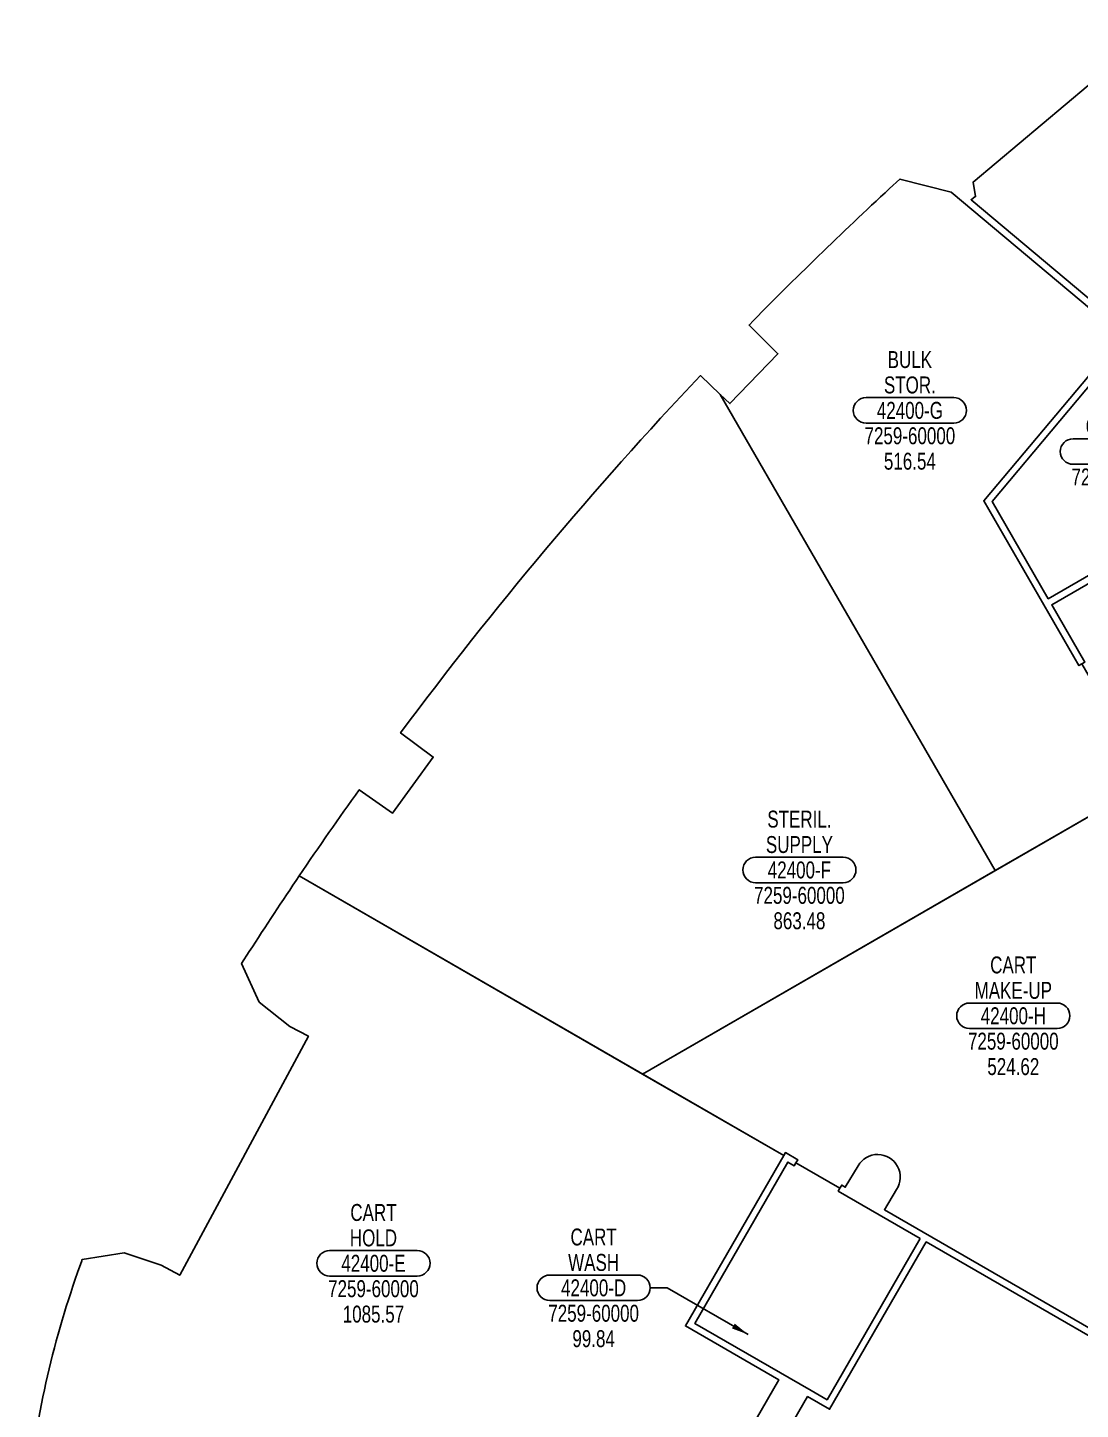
# Model space of a CAD drawing. Extents: x -1896 to 1625, y 4914 to 7322.
# Drawn here: x -1768 to -1023, y 5718 to 6697 of the extents above; entities that cross this region are included whole.
import ezdxf
from ezdxf.enums import TextEntityAlignment as Align

# ---------------------------------------------------------------- set-up
doc = ezdxf.new("R2010")
doc.units = 0
doc.header["$LTSCALE"] = 48
doc.header["$MEASUREMENT"] = 0
doc.layers.get('0').update_dxf_attribs({"linetype": 'CONTINUOUS'})
for name, color, linetype in [('AREA', 3, 'CONTINUOUS'), ('AREA2', 1, 'CONTINUOUS'), ('COSTC', 6, 'CONTINUOUS'), ('PLINE2', 5, 'CONTINUOUS'), ('ROOMNA', 4, 'CONTINUOUS'), ('ROOMNO', 4, 'CONTINUOUS'), ('ROOMOV', 4, 'CONTINUOUS')]:
    doc.layers.add(name, color=color, linetype=linetype)
doc.dimstyles.get("Standard").update_dxf_attribs({"dimtxt": 0.18, "dimasz": 12, "dimexe": 0.18, "dimexo": 0.0625, "dimgap": 0.09, "dimtad": 0, "dimtih": 1, "dimtoh": 1, "dimdec": 4, "dimzin": 0, "dimtxsty": 'STANDARD', "dimcen": 0.09, "dimazin": 3, "dimtfac": 1, "dimtdec": 4, "dimtofl": 0, "dimtmove": 0, "dimatfit": 3, "dimtolj": 1, "dimtzin": 0})

# ---------------------------------------------------------------- blocks, each defined once
blk = doc.blocks.new('ROOM')
at = {"layer": 'ROOMOV'}
for p, q in [((-31.04, 9.04), (31.04, 9.04)), ((31.04, -9.04), (-31.04, -9.04))]:
    blk.add_line(p, q, dxfattribs=at)
for centre, start, end in [((-31.04, 0), 90, 270), ((31.04, 0), 270, 90)]:
    blk.add_arc(centre, 9.04, start, end, dxfattribs=at)
at = {"width": 0.75, "flags": 1}
for tag, p in [('FLFIN', (-60, -36)), ('ICRA', (60, -36)), ('FLTYPE', (-60, -48)), ('USER1', (60, -48)), ('FLCOND', (-60, -60)), ('USER2', (60, -60)), ('WLFIN', (-60, -72)), ('SITE', (-24, -72)), ('UCODE', (24, -72)), ('USER3', (60, -72)), ('WLTYPE', (-60, -84)), ('BLDG', (-24, -84)), ('UDESC', (24, -84)), ('USER4', (60, -84)), ('WLCOND', (-60, -96)), ('FLR', (-24, -96)), ('FCODE', (24, -96)), ('USER5', (60, -96)), ('CLFIN', (-60, -108)), ('COSTCD', (-24, -108)), ('FDESC', (24, -108)), ('USER6', (60, -108)), ('CLTYPE', (-60, -120)), ('DEPTD', (-24, -120)), ('DIVISION', (24, -120)), ('USER7', (60, -120)), ('CLCOND', (-60, -132)), ('RDES', (-24, -132)), ('CONTACT', (24, -132)), ('USER8', (60, -132)), ('CLHT', (-60, -144)), ('CHDATE', (-24, -144)), ('OCCUP', (24, -144)), ('BLOCK', (60, -144)), ('BASE', (-60, -156)), ('CBACK', (-24, -156)), ('PRCONTACT', (24, -156)), ('BLOCK2', (60, -156))]:
    blk.add_attdef(tag, text='', height=6, dxfattribs=at).set_placement(p, align=Align.MIDDLE_CENTER)
at = {"layer": 'AREA', "width": 0.75}
blk.add_attdef('AREA', text='', height=12, dxfattribs=at).set_placement((0, -36), align=Align.MIDDLE_CENTER)
at = {"layer": 'AREA2', "width": 0.75}
blk.add_attdef('AREA2', text='', height=12, dxfattribs=at).set_placement((0, -36), align=Align.MIDDLE_CENTER)
at = {"layer": 'COSTC', "width": 0.75}
blk.add_attdef('COSTC', text='', height=12, dxfattribs=at).set_placement((0, -18), align=Align.MIDDLE_CENTER)
at = {"layer": 'ROOMNA', "width": 0.75}
for tag, p in [('RMNAA', (0, 54)), ('RMNAB', (0, 36)), ('RMNAC', (0, 18))]:
    blk.add_attdef(tag, text='', height=12, dxfattribs=at).set_placement(p, align=Align.MIDDLE_CENTER)
at = {"layer": 'ROOMNO', "width": 0.75}
blk.add_attdef('RMNU', text='', height=12, dxfattribs=at).set_placement((0, 0), align=Align.MIDDLE_CENTER)

msp = doc.modelspace()

# ---------------------------------------------------------------- linework, layer by layer
at = {"layer": 'PLINE2', "color": 6}
for points in [[(-930.2, 6432.78), (-1099.85, 6575.13), (-1099.92, 6575.22), (-1097.15, 6577.55), (-1097.09, 6577.48), (-1096.9, 6577.64), (-1096.76, 6577.48), (-1098.58, 6587.82), (-968.22, 6697.21)], [(-660.64, 5609.92), (-756.41, 5775.78), (-754.29, 5777), (-778.29, 5818.57), (-780.41, 5817.35), (-836.95, 5915.29), (-852.75, 5906.17), (-853.97, 5908.28), (-931.92, 5863.28), (-930.7, 5861.17), (-951.96, 5848.9), (-940.98, 5829.89), (-983.17, 5756.81), (-919.8, 5720.22), (-922.23, 5716), (-1131.7, 5836.94), (-1200.14, 5718.4), (-1215.73, 5727.4), (-1368.8, 5462.28)]]:
    msp.add_lwpolyline(points, dxfattribs=at)
for points in [[(-975.51, 6162.02), (-987.56, 6182.9), (-985.45, 6184.12), (-1021.45, 6246.47), (-1023.56, 6245.25), (-1090.93, 6361.94), (-992.77, 6478.92), (-1113.99, 6580.64), (-1150.33, 6589.95), (-1157.71, 6583.15, 0.012423), (-1257.2, 6486.52), (-1236.74, 6466.16), (-1270.81, 6430.8), (-1277.75, 6437.4), (-1082.95, 6099.99)], [(-1277.75, 6437.4), (-1291.71, 6450.68, 0.02962), (-1504.13, 6197.52), (-1480.92, 6180.4), (-1509.83, 6140.7), (-1533.44, 6157.32, 0.006664), (-1575.93, 6096.23), (-1332.7, 5955.8), (-1082.95, 6099.99)], [(-1232.68, 5898.05), (-1575.93, 6096.23, 0.005756), (-1611.31, 6042.58), (-1616.72, 6034.12), (-1604.36, 6006.82), (-1582.61, 5989.65), (-1569.47, 5982.58), (-1660.58, 5813.32), (-1673.72, 5820.39), (-1700.02, 5829.09), (-1729.71, 5824.36, 0.0003), (-1729.99, 5823.59), (-1732.91, 5815.29), (-1732.91, 5815.29, 0.059928), (-1768.34, 5656.89), (-1685.5, 5650.41), (-1684.78, 5648.23), (-1321.02, 5619.79, -0.270871), (-1304.87, 5620.01), (-1236.08, 5739.15), (-1302.33, 5777.4)]]:
    msp.add_lwpolyline(points, format="xyb", close=True, dxfattribs=at)
for points in [[(-887.52, 6383.63), (-889.72, 6387.44), (-887.61, 6388.65), (-905.61, 6419.83), (-907.72, 6418.61), (-917.04, 6434.75), (-930.72, 6426.85), (-989.03, 6475.79), (-1085, 6361.42), (-1045.25, 6292.57)], [(-828.22, 6274.9), (-823.51, 6277.62), (-859.51, 6339.97), (-864.22, 6337.26), (-872.32, 6351.29), (-887.69, 6377.91), (-1042.81, 6288.34), (-1019.34, 6247.69), (-1021.45, 6246.47), (-985.45, 6184.12), (-983.34, 6185.34), (-972.51, 6166.57), (-817.38, 6256.13)], [(-1135.93, 5839.38), (-1194.06, 5872.94), (-1192.84, 5875.05), (-1224.02, 5893.05), (-1225.23, 5890.94), (-1229.67, 5893.5), (-1295.67, 5779.19), (-1213.29, 5731.62), (-1201.93, 5725.06)]]:
    msp.add_lwpolyline(points, close=True, dxfattribs=at)
msp.add_lwpolyline([(-975.51, 6162.02), (-1332.7, 5955.8), (-1232.68, 5898.05), (-1231.46, 5900.16), (-1222.8, 5895.16), (-1224.02, 5893.05), (-1192.84, 5875.05), (-1191.62, 5877.16), (-1189.07, 5875.69), (-1180.03, 5890.79, -1.031684), (-1152.74, 5874.12), (-1161.37, 5859.69), (-987.39, 5759.25)], format="xyb", dxfattribs=at)

# ---------------------------------------------------------------- block references
at = {"layer": 'ROOMNO'}
ref = msp.add_blockref('ROOM', (-1143.3, 6426.05), dxfattribs=at)
ref.add_attrib('RMNU', '42400-G', dxfattribs={"height": 12, "width": 0.75}).set_placement((-1143.3, 6426.05), align=Align.MIDDLE_CENTER)
ref.add_attrib('RMNAB', 'BULK', dxfattribs={"layer": 'ROOMNA', "height": 12, "width": 0.75}).set_placement((-1143.3, 6462.05), align=Align.MIDDLE_CENTER)
ref.add_attrib('RMNAC', 'STOR.', dxfattribs={"layer": 'ROOMNA', "height": 12, "width": 0.75}).set_placement((-1143.3, 6444.05), align=Align.MIDDLE_CENTER)
ref.add_attrib('COSTC', '7259-60000', dxfattribs={"layer": 'COSTC', "height": 12, "width": 0.75}).set_placement((-1143.3, 6408.05), align=Align.MIDDLE_CENTER)
ref.add_attrib('AREA2', '516.54', dxfattribs={"layer": 'AREA2', "height": 12, "width": 0.75}).set_placement((-1143.3, 6390.05), align=Align.MIDDLE_CENTER)
ref = msp.add_blockref('ROOM', (-996.66, 6396.86), dxfattribs=at)
ref.add_attrib('RMNU', '42301', dxfattribs={"height": 12, "width": 0.75}).set_placement((-996.66, 6396.86), align=Align.MIDDLE_CENTER)
ref.add_attrib('RMNAC', 'OFFICE', dxfattribs={"layer": 'ROOMNA', "height": 12, "width": 0.75}).set_placement((-996.66, 6414.86), align=Align.MIDDLE_CENTER)
ref.add_attrib('COSTC', '7259-60000', dxfattribs={"layer": 'COSTC', "height": 12, "width": 0.75}).set_placement((-996.66, 6378.86), align=Align.MIDDLE_CENTER)
ref.add_attrib('AREA2', '126.56', dxfattribs={"layer": 'AREA2', "height": 12, "width": 0.75}).set_placement((-996.66, 6360.86), align=Align.MIDDLE_CENTER)
ref = msp.add_blockref('ROOM', (-1221.57, 6100.46), dxfattribs=at)
ref.add_attrib('RMNU', '42400-F', dxfattribs={"height": 12, "width": 0.75}).set_placement((-1221.57, 6100.46), align=Align.MIDDLE_CENTER)
ref.add_attrib('RMNAB', 'STERIL.', dxfattribs={"layer": 'ROOMNA', "height": 12, "width": 0.75}).set_placement((-1221.57, 6136.46), align=Align.MIDDLE_CENTER)
ref.add_attrib('RMNAC', 'SUPPLY', dxfattribs={"layer": 'ROOMNA', "height": 12, "width": 0.75}).set_placement((-1221.57, 6118.46), align=Align.MIDDLE_CENTER)
ref.add_attrib('COSTC', '7259-60000', dxfattribs={"layer": 'COSTC', "height": 12, "width": 0.75}).set_placement((-1221.57, 6082.46), align=Align.MIDDLE_CENTER)
ref.add_attrib('AREA2', '863.48', dxfattribs={"layer": 'AREA2', "height": 12, "width": 0.75}).set_placement((-1221.57, 6064.46), align=Align.MIDDLE_CENTER)
ref = msp.add_blockref('ROOM', (-1070.03, 5997.14), dxfattribs=at)
ref.add_attrib('RMNU', '42400-H', dxfattribs={"height": 12, "width": 0.75}).set_placement((-1070.03, 5997.14), align=Align.MIDDLE_CENTER)
ref.add_attrib('RMNAB', 'CART', dxfattribs={"layer": 'ROOMNA', "height": 12, "width": 0.75}).set_placement((-1070.03, 6033.14), align=Align.MIDDLE_CENTER)
ref.add_attrib('RMNAC', 'MAKE-UP', dxfattribs={"layer": 'ROOMNA', "height": 12, "width": 0.75}).set_placement((-1070.03, 6015.14), align=Align.MIDDLE_CENTER)
ref.add_attrib('COSTC', '7259-60000', dxfattribs={"layer": 'COSTC', "height": 12, "width": 0.75}).set_placement((-1070.03, 5979.14), align=Align.MIDDLE_CENTER)
ref.add_attrib('AREA2', '524.62', dxfattribs={"layer": 'AREA2', "height": 12, "width": 0.75}).set_placement((-1070.03, 5961.14), align=Align.MIDDLE_CENTER)
ref = msp.add_blockref('ROOM', (-1523.34, 5821.78), dxfattribs=at)
ref.add_attrib('RMNU', '42400-E', dxfattribs={"height": 12, "width": 0.75}).set_placement((-1523.34, 5821.78), align=Align.MIDDLE_CENTER)
ref.add_attrib('RMNAB', 'CART', dxfattribs={"layer": 'ROOMNA', "height": 12, "width": 0.75}).set_placement((-1523.34, 5857.78), align=Align.MIDDLE_CENTER)
ref.add_attrib('RMNAC', 'HOLD', dxfattribs={"layer": 'ROOMNA', "height": 12, "width": 0.75}).set_placement((-1523.34, 5839.78), align=Align.MIDDLE_CENTER)
ref.add_attrib('COSTC', '7259-60000', dxfattribs={"layer": 'COSTC', "height": 12, "width": 0.75}).set_placement((-1523.34, 5803.78), align=Align.MIDDLE_CENTER)
ref.add_attrib('AREA2', '1085.57', dxfattribs={"layer": 'AREA2', "height": 12, "width": 0.75}).set_placement((-1523.34, 5785.78), align=Align.MIDDLE_CENTER)
ref = msp.add_blockref('ROOM', (-1367.35, 5804.39), dxfattribs=at)
ref.add_attrib('RMNU', '42400-D', dxfattribs={"height": 12, "width": 0.75}).set_placement((-1367.35, 5804.39), align=Align.MIDDLE_CENTER)
ref.add_attrib('RMNAB', 'CART', dxfattribs={"layer": 'ROOMNA', "height": 12, "width": 0.75}).set_placement((-1367.35, 5840.39), align=Align.MIDDLE_CENTER)
ref.add_attrib('RMNAC', 'WASH', dxfattribs={"layer": 'ROOMNA', "height": 12, "width": 0.75}).set_placement((-1367.35, 5822.39), align=Align.MIDDLE_CENTER)
ref.add_attrib('COSTC', '7259-60000', dxfattribs={"layer": 'COSTC', "height": 12, "width": 0.75}).set_placement((-1367.35, 5786.39), align=Align.MIDDLE_CENTER)
ref.add_attrib('AREA2', '99.84', dxfattribs={"layer": 'AREA2', "height": 12, "width": 0.75}).set_placement((-1367.35, 5768.39), align=Align.MIDDLE_CENTER)

# ---------------------------------------------------------------- leaders
msp.add_leader([(-1257.97, 5771.35), (-1315.27, 5804.39), (-1327.27, 5804.39)], dimstyle='STANDARD', override={"dimgap": 12, "dimtad": 0}, dxfattribs=at)

doc.saveas('drawing.dxf')
